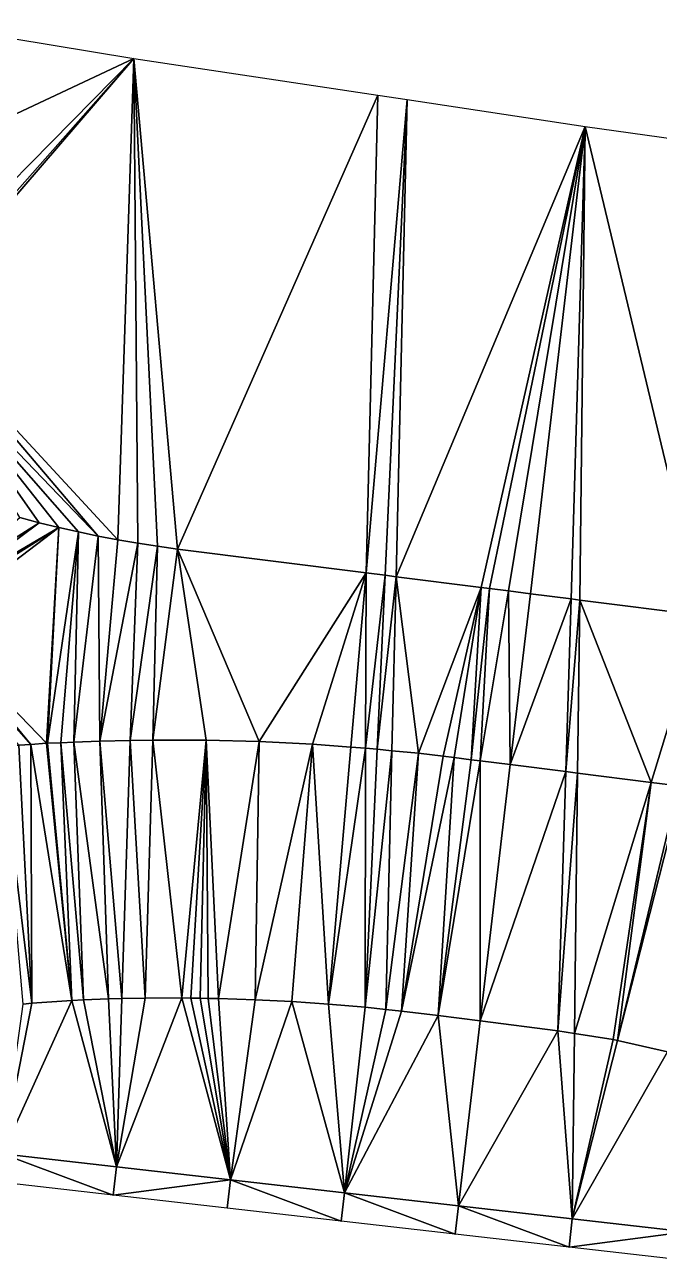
# Model space of a CAD drawing. Header units: millimetres. Extents: x 236046 to 236475, y 140480 to 140633.
# Drawn here: x 236379.35 to 236390.42, y 140518.05 to 140539.6 of the extents above; entities that cross this region are included whole.
import ezdxf

# ---------------------------------------------------------------- set-up
doc = ezdxf.new("R2010")
doc.units = ezdxf.units.MM
doc.layers.add('pas de calque', color=7, linetype='Continuous')

msp = doc.modelspace()

# ---------------------------------------------------------------- linework, layer by layer
at = {"layer": 'pas de calque'}
for points in [[(236381.257, 140539.014, 78.138), (236376.875, 140536.955, 77.977), (236377.699, 140539.603, 77.945), (236381.257, 140539.014, 78.138)], [(236377.306, 140535.003, 78.064), (236376.875, 140536.955, 77.977), (236381.257, 140539.014, 78.138), (236377.306, 140535.003, 78.064)], [(236377.306, 140535.003, 78.064), (236381.257, 140539.014, 78.138), (236377.363, 140534.614, 78.081), (236377.306, 140535.003, 78.064)], [(236377.363, 140534.614, 78.081), (236381.257, 140539.014, 78.138), (236377.377, 140534.508, 78.085), (236377.363, 140534.614, 78.081)], [(236381.257, 140539.014, 78.138), (236380.977, 140530.619, 78.379), (236377.377, 140534.508, 78.085), (236381.257, 140539.014, 78.138)], [(236381.323, 140530.559, 78.396), (236380.977, 140530.619, 78.379), (236381.257, 140539.014, 78.138), (236381.323, 140530.559, 78.396)], [(236381.257, 140539.014, 78.138), (236381.67, 140530.506, 78.414), (236381.323, 140530.559, 78.396), (236381.257, 140539.014, 78.138)], [(236381.67, 140530.506, 78.414), (236381.257, 140539.014, 78.138), (236382.018, 140530.459, 78.432), (236381.67, 140530.506, 78.414)], [(236385.509, 140538.376, 78.367), (236382.018, 140530.459, 78.432), (236381.257, 140539.014, 78.138), (236385.509, 140538.376, 78.367)], [(236385.306, 140530.042, 78.597), (236382.018, 140530.459, 78.432), (236385.509, 140538.376, 78.367), (236385.306, 140530.042, 78.597)], [(236386.024, 140538.298, 78.394), (236385.306, 140530.042, 78.597), (236385.509, 140538.376, 78.367), (236386.024, 140538.298, 78.394)], [(236385.639, 140530, 78.614), (236385.306, 140530.042, 78.597), (236386.024, 140538.298, 78.394), (236385.639, 140530, 78.614)], [(236385.828, 140529.976, 78.624), (236385.639, 140530, 78.614), (236386.024, 140538.298, 78.394), (236385.828, 140529.976, 78.624)], [(236385.828, 140529.976, 78.624), (236386.024, 140538.298, 78.394), (236389.129, 140537.83, 78.562), (236385.828, 140529.976, 78.624)], [(236389.129, 140537.83, 78.562), (236387.313, 140529.787, 78.703), (236385.828, 140529.976, 78.624), (236389.129, 140537.83, 78.562)], [(236387.313, 140529.787, 78.703), (236389.129, 140537.83, 78.562), (236387.456, 140529.769, 78.711), (236387.313, 140529.787, 78.703)], [(236387.456, 140529.769, 78.711), (236389.129, 140537.83, 78.562), (236387.787, 140529.727, 78.731), (236387.456, 140529.769, 78.711)], [(236388.171, 140529.678, 78.754), (236387.787, 140529.727, 78.731), (236389.129, 140537.83, 78.562), (236388.171, 140529.678, 78.754)], [(236388.88, 140529.588, 78.797), (236388.171, 140529.678, 78.754), (236389.129, 140537.83, 78.562), (236388.88, 140529.588, 78.797)], [(236389.129, 140537.83, 78.562), (236389.031, 140529.569, 78.806), (236388.88, 140529.588, 78.797), (236389.129, 140537.83, 78.562)], [(236389.129, 140537.83, 78.562), (236391.165, 140529.299, 78.92), (236389.031, 140529.569, 78.806), (236389.129, 140537.83, 78.562)], [(236391.165, 140529.299, 78.92), (236389.129, 140537.83, 78.562), (236393.577, 140537.206, 78.8), (236391.165, 140529.299, 78.92)], [(236380.633, 140530.684, 78.361), (236377.434, 140534.011, 78.106), (236377.377, 140534.508, 78.085), (236380.633, 140530.684, 78.361)], [(236380.633, 140530.684, 78.361), (236377.377, 140534.508, 78.085), (236380.977, 140530.619, 78.379), (236380.633, 140530.684, 78.361)], [(236379.606, 140530.917, 78.306), (236379.267, 140531.006, 78.288), (236377.434, 140534.011, 78.106), (236379.606, 140530.917, 78.306)], [(236379.947, 140530.833, 78.324), (236379.606, 140530.917, 78.306), (236377.434, 140534.011, 78.106), (236379.947, 140530.833, 78.324)], [(236380.289, 140530.756, 78.343), (236379.947, 140530.833, 78.324), (236377.434, 140534.011, 78.106), (236380.289, 140530.756, 78.343)], [(236377.434, 140534.011, 78.106), (236380.633, 140530.684, 78.361), (236380.289, 140530.756, 78.343), (236377.434, 140534.011, 78.106)], [(236379.606, 140530.917, 78.306), (236379.947, 140530.833, 78.324), (236377.797, 140529.572, 78.261), (236379.606, 140530.917, 78.306)], [(236377.832, 140529.796, 78.256), (236379.606, 140530.917, 78.306), (236377.797, 140529.572, 78.261), (236377.832, 140529.796, 78.256)], [(236379.606, 140530.917, 78.306), (236377.832, 140529.796, 78.256), (236379.267, 140531.006, 78.288), (236379.606, 140530.917, 78.306)], [(236379.947, 140530.833, 78.324), (236379.735, 140527.071, 78.423), (236377.726, 140529.151, 78.269), (236379.947, 140530.833, 78.324)], [(236377.726, 140529.151, 78.269), (236377.782, 140529.473, 78.263), (236379.947, 140530.833, 78.324), (236377.726, 140529.151, 78.269)], [(236379.947, 140530.833, 78.324), (236377.782, 140529.473, 78.263), (236377.786, 140529.497, 78.262), (236379.947, 140530.833, 78.324)], [(236377.786, 140529.497, 78.262), (236377.792, 140529.538, 78.262), (236379.947, 140530.833, 78.324), (236377.786, 140529.497, 78.262)], [(236377.797, 140529.572, 78.261), (236379.947, 140530.833, 78.324), (236377.792, 140529.538, 78.262), (236377.797, 140529.572, 78.261)], [(236379.735, 140527.071, 78.423), (236379.947, 140530.833, 78.324), (236379.751, 140527.071, 78.423), (236379.735, 140527.071, 78.423)], [(236379.751, 140527.071, 78.423), (236379.947, 140530.833, 78.324), (236380.289, 140530.756, 78.343), (236379.751, 140527.071, 78.423)], [(236379.751, 140527.071, 78.423), (236380.289, 140530.756, 78.343), (236379.984, 140527.081, 78.434), (236379.751, 140527.071, 78.423)], [(236380.289, 140530.756, 78.343), (236380.21, 140527.091, 78.444), (236379.984, 140527.081, 78.434), (236380.289, 140530.756, 78.343)], [(236380.21, 140527.091, 78.444), (236380.289, 140530.756, 78.343), (236380.633, 140530.684, 78.361), (236380.21, 140527.091, 78.444)], [(236380.662, 140527.11, 78.465), (236380.21, 140527.091, 78.444), (236380.633, 140530.684, 78.361), (236380.662, 140527.11, 78.465)], [(236380.633, 140530.684, 78.361), (236380.977, 140530.619, 78.379), (236380.662, 140527.11, 78.465), (236380.633, 140530.684, 78.361)], [(236380.977, 140530.619, 78.379), (236381.323, 140530.559, 78.396), (236380.662, 140527.11, 78.465), (236380.977, 140530.619, 78.379)], [(236381.194, 140527.12, 78.489), (236380.662, 140527.11, 78.465), (236381.323, 140530.559, 78.396), (236381.194, 140527.12, 78.489)], [(236381.323, 140530.559, 78.396), (236381.67, 140530.506, 78.414), (236381.194, 140527.12, 78.489), (236381.323, 140530.559, 78.396)], [(236381.194, 140527.12, 78.489), (236381.67, 140530.506, 78.414), (236381.589, 140527.128, 78.507), (236381.194, 140527.12, 78.489)], [(236381.67, 140530.506, 78.414), (236382.018, 140530.459, 78.432), (236381.589, 140527.128, 78.507), (236381.67, 140530.506, 78.414)], [(236382.517, 140527.125, 78.551), (236381.589, 140527.128, 78.507), (236382.018, 140530.459, 78.432), (236382.517, 140527.125, 78.551)], [(236382.018, 140530.459, 78.432), (236383.444, 140527.1, 78.595), (236382.517, 140527.125, 78.551), (236382.018, 140530.459, 78.432)], [(236385.306, 140530.042, 78.597), (236383.444, 140527.1, 78.595), (236382.018, 140530.459, 78.432), (236385.306, 140530.042, 78.597)], [(236385.306, 140530.042, 78.597), (236384.37, 140527.053, 78.639), (236383.444, 140527.1, 78.595), (236385.306, 140530.042, 78.597)], [(236385.306, 140530.042, 78.597), (236385.041, 140527.004, 78.672), (236384.37, 140527.053, 78.639), (236385.306, 140530.042, 78.597)], [(236385.041, 140527.004, 78.672), (236385.306, 140530.042, 78.597), (236385.295, 140526.985, 78.684), (236385.041, 140527.004, 78.672)], [(236385.295, 140526.985, 78.684), (236385.306, 140530.042, 78.597), (236385.639, 140530, 78.614), (236385.295, 140526.985, 78.684)], [(236385.639, 140530, 78.614), (236385.498, 140526.966, 78.695), (236385.295, 140526.985, 78.684), (236385.639, 140530, 78.614)], [(236385.498, 140526.966, 78.695), (236385.639, 140530, 78.614), (236385.828, 140529.976, 78.624), (236385.498, 140526.966, 78.695)], [(236385.828, 140529.976, 78.624), (236385.757, 140526.941, 78.707), (236385.498, 140526.966, 78.695), (236385.828, 140529.976, 78.624)], [(236385.757, 140526.941, 78.707), (236385.828, 140529.976, 78.624), (236386.218, 140526.896, 78.732), (236385.757, 140526.941, 78.707)], [(236386.218, 140526.896, 78.732), (236385.828, 140529.976, 78.624), (236387.313, 140529.787, 78.703), (236386.218, 140526.896, 78.732)], [(236387.313, 140529.787, 78.703), (236386.648, 140526.844, 78.754), (236386.218, 140526.896, 78.732), (236387.313, 140529.787, 78.703)], [(236386.844, 140526.821, 78.766), (236386.648, 140526.844, 78.754), (236387.313, 140529.787, 78.703), (236386.844, 140526.821, 78.766)], [(236387.139, 140526.785, 78.784), (236386.844, 140526.821, 78.766), (236387.313, 140529.787, 78.703), (236387.139, 140526.785, 78.784)], [(236387.313, 140529.787, 78.703), (236387.456, 140529.769, 78.711), (236387.139, 140526.785, 78.784), (236387.313, 140529.787, 78.703)], [(236387.297, 140526.765, 78.793), (236387.139, 140526.785, 78.784), (236387.456, 140529.769, 78.711), (236387.297, 140526.765, 78.793)], [(236387.787, 140529.727, 78.731), (236387.297, 140526.765, 78.793), (236387.456, 140529.769, 78.711), (236387.787, 140529.727, 78.731)], [(236387.297, 140526.765, 78.793), (236387.787, 140529.727, 78.731), (236387.821, 140526.699, 78.825), (236387.297, 140526.765, 78.793)], [(236388.171, 140529.678, 78.754), (236387.821, 140526.699, 78.825), (236387.787, 140529.727, 78.731), (236388.171, 140529.678, 78.754)], [(236388.88, 140529.588, 78.797), (236387.821, 140526.699, 78.825), (236388.171, 140529.678, 78.754), (236388.88, 140529.588, 78.797)], [(236388.788, 140526.576, 78.883), (236387.821, 140526.699, 78.825), (236388.88, 140529.588, 78.797), (236388.788, 140526.576, 78.883)], [(236388.88, 140529.588, 78.797), (236389.031, 140529.569, 78.806), (236388.788, 140526.576, 78.883), (236388.88, 140529.588, 78.797)], [(236388.788, 140526.576, 78.883), (236389.031, 140529.569, 78.806), (236388.995, 140526.55, 78.896), (236388.788, 140526.576, 78.883)], [(236389.031, 140529.569, 78.806), (236390.276, 140526.387, 78.964), (236388.995, 140526.55, 78.896), (236389.031, 140529.569, 78.806)], [(236391.165, 140529.299, 78.92), (236390.276, 140526.387, 78.964), (236389.031, 140529.569, 78.806), (236391.165, 140529.299, 78.92)], [(236377.726, 140529.151, 78.269), (236379.46, 140527.052, 78.41), (236377.706, 140529.049, 78.271), (236377.726, 140529.151, 78.269)], [(236379.46, 140527.052, 78.41), (236377.726, 140529.151, 78.269), (236379.735, 140527.071, 78.423), (236379.46, 140527.052, 78.41)], [(236391.165, 140529.299, 78.92), (236390.758, 140526.326, 78.99), (236390.276, 140526.387, 78.964), (236391.165, 140529.299, 78.92)], [(236377.706, 140529.049, 78.271), (236379.46, 140527.052, 78.41), (236377.697, 140529.005, 78.271), (236377.706, 140529.049, 78.271)], [(236379.249, 140527.038, 78.4), (236377.697, 140529.005, 78.271), (236379.46, 140527.052, 78.41), (236379.249, 140527.038, 78.4)], [(236378.937, 140527.018, 78.385), (236379.249, 140527.038, 78.4), (236379.476, 140522.537, 78.511), (236378.937, 140527.018, 78.385)], [(236378.937, 140527.018, 78.385), (236379.476, 140522.537, 78.511), (236379.327, 140522.519, 78.503), (236378.937, 140527.018, 78.385)], [(236379.249, 140527.038, 78.4), (236379.46, 140527.052, 78.41), (236379.476, 140522.537, 78.511), (236379.249, 140527.038, 78.4)], [(236379.735, 140527.071, 78.423), (236380.176, 140522.587, 78.551), (236379.46, 140527.052, 78.41), (236379.735, 140527.071, 78.423)], [(236380.176, 140522.587, 78.551), (236379.476, 140522.537, 78.511), (236379.46, 140527.052, 78.41), (236380.176, 140522.587, 78.551)], [(236379.751, 140527.071, 78.423), (236380.176, 140522.587, 78.551), (236379.735, 140527.071, 78.423), (236379.751, 140527.071, 78.423)], [(236379.751, 140527.071, 78.423), (236379.984, 140527.081, 78.434), (236380.176, 140522.587, 78.551), (236379.751, 140527.071, 78.423)], [(236380.21, 140527.091, 78.444), (236380.377, 140522.595, 78.562), (236379.984, 140527.081, 78.434), (236380.21, 140527.091, 78.444)], [(236380.176, 140522.587, 78.551), (236379.984, 140527.081, 78.434), (236380.377, 140522.595, 78.562), (236380.176, 140522.587, 78.551)], [(236380.815, 140522.613, 78.584), (236380.21, 140527.091, 78.444), (236380.662, 140527.11, 78.465), (236380.815, 140522.613, 78.584)], [(236380.377, 140522.595, 78.562), (236380.21, 140527.091, 78.444), (236380.815, 140522.613, 78.584), (236380.377, 140522.595, 78.562)], [(236380.662, 140527.11, 78.465), (236381.194, 140527.12, 78.489), (236381.046, 140522.618, 78.596), (236380.662, 140527.11, 78.465)], [(236380.815, 140522.613, 78.584), (236380.662, 140527.11, 78.465), (236381.046, 140522.618, 78.596), (236380.815, 140522.613, 78.584)], [(236381.046, 140522.618, 78.596), (236381.194, 140527.12, 78.489), (236381.455, 140522.627, 78.619), (236381.046, 140522.618, 78.596)], [(236381.589, 140527.128, 78.507), (236381.455, 140522.627, 78.619), (236381.194, 140527.12, 78.489), (236381.589, 140527.128, 78.507)], [(236382.095, 140522.629, 78.656), (236381.455, 140522.627, 78.619), (236381.589, 140527.128, 78.507), (236382.095, 140522.629, 78.656)], [(236382.517, 140527.125, 78.551), (236382.095, 140522.629, 78.656), (236381.589, 140527.128, 78.507), (236382.517, 140527.125, 78.551)], [(236382.095, 140522.629, 78.656), (236382.517, 140527.125, 78.551), (236382.251, 140522.627, 78.665), (236382.095, 140522.629, 78.656)], [(236382.251, 140522.627, 78.665), (236382.517, 140527.125, 78.551), (236382.41, 140522.624, 78.673), (236382.251, 140522.627, 78.665)], [(236382.551, 140522.622, 78.68), (236382.41, 140522.624, 78.673), (236382.517, 140527.125, 78.551), (236382.551, 140522.622, 78.68)], [(236382.517, 140527.125, 78.551), (236382.735, 140522.62, 78.689), (236382.551, 140522.622, 78.68), (236382.517, 140527.125, 78.551)], [(236382.517, 140527.125, 78.551), (236383.444, 140527.1, 78.595), (236382.735, 140522.62, 78.689), (236382.517, 140527.125, 78.551)], [(236383.444, 140527.1, 78.595), (236383.374, 140522.599, 78.72), (236382.735, 140522.62, 78.689), (236383.444, 140527.1, 78.595)], [(236383.444, 140527.1, 78.595), (236384.37, 140527.053, 78.639), (236383.374, 140522.599, 78.72), (236383.444, 140527.1, 78.595)], [(236384.37, 140527.053, 78.639), (236384.013, 140522.567, 78.751), (236383.374, 140522.599, 78.72), (236384.37, 140527.053, 78.639)], [(236384.013, 140522.567, 78.751), (236384.37, 140527.053, 78.639), (236384.652, 140522.523, 78.782), (236384.013, 140522.567, 78.751)], [(236384.652, 140522.523, 78.782), (236384.37, 140527.053, 78.639), (236385.041, 140527.004, 78.672), (236384.652, 140522.523, 78.782)], [(236385.041, 140527.004, 78.672), (236385.295, 140526.985, 78.684), (236384.652, 140522.523, 78.782), (236385.041, 140527.004, 78.672)], [(236384.652, 140522.523, 78.782), (236385.295, 140526.985, 78.684), (236385.289, 140522.468, 78.814), (236384.652, 140522.523, 78.782)], [(236385.295, 140526.985, 78.684), (236385.498, 140526.966, 78.695), (236385.289, 140522.468, 78.814), (236385.295, 140526.985, 78.684)], [(236385.498, 140526.966, 78.695), (236385.757, 140526.941, 78.707), (236385.289, 140522.468, 78.814), (236385.498, 140526.966, 78.695)], [(236385.757, 140526.941, 78.707), (236385.651, 140522.43, 78.832), (236385.289, 140522.468, 78.814), (236385.757, 140526.941, 78.707)], [(236386.218, 140526.896, 78.732), (236385.651, 140522.43, 78.832), (236385.757, 140526.941, 78.707), (236386.218, 140526.896, 78.732)], [(236385.651, 140522.43, 78.832), (236386.218, 140526.896, 78.732), (236385.926, 140522.401, 78.848), (236385.651, 140522.43, 78.832)], [(236386.648, 140526.844, 78.754), (236385.926, 140522.401, 78.848), (236386.218, 140526.896, 78.732), (236386.648, 140526.844, 78.754)], [(236385.926, 140522.401, 78.848), (236386.648, 140526.844, 78.754), (236386.844, 140526.821, 78.766), (236385.926, 140522.401, 78.848)], [(236385.926, 140522.401, 78.848), (236386.844, 140526.821, 78.766), (236386.561, 140522.322, 78.886), (236385.926, 140522.401, 78.848)], [(236386.844, 140526.821, 78.766), (236387.139, 140526.785, 78.784), (236386.561, 140522.322, 78.886), (236386.844, 140526.821, 78.766)], [(236386.561, 140522.322, 78.886), (236387.139, 140526.785, 78.784), (236387.297, 140526.765, 78.793), (236386.561, 140522.322, 78.886)], [(236387.297, 140526.765, 78.793), (236387.295, 140522.229, 78.931), (236386.561, 140522.322, 78.886), (236387.297, 140526.765, 78.793)], [(236387.821, 140526.699, 78.825), (236387.295, 140522.229, 78.931), (236387.297, 140526.765, 78.793), (236387.821, 140526.699, 78.825)], [(236388.788, 140526.576, 78.883), (236387.295, 140522.229, 78.931), (236387.821, 140526.699, 78.825), (236388.788, 140526.576, 78.883)], [(236387.295, 140522.229, 78.931), (236388.788, 140526.576, 78.883), (236388.651, 140522.057, 79.013), (236387.295, 140522.229, 78.931)], [(236388.788, 140526.576, 78.883), (236388.995, 140526.55, 78.896), (236388.651, 140522.057, 79.013), (236388.788, 140526.576, 78.883)], [(236388.995, 140526.55, 78.896), (236388.941, 140522.011, 79.03), (236388.651, 140522.057, 79.013), (236388.995, 140526.55, 78.896)], [(236388.995, 140526.55, 78.896), (236390.276, 140526.387, 78.964), (236388.941, 140522.011, 79.03), (236388.995, 140526.55, 78.896)], [(236388.941, 140522.011, 79.03), (236390.276, 140526.387, 78.964), (236389.613, 140521.904, 79.067), (236388.941, 140522.011, 79.03)], [(236389.613, 140521.904, 79.067), (236390.276, 140526.387, 78.964), (236389.691, 140521.886, 79.071), (236389.613, 140521.904, 79.067)], [(236390.276, 140526.387, 78.964), (236390.758, 140526.326, 78.99), (236389.691, 140521.886, 79.071), (236390.276, 140526.387, 78.964)], [(236390.816, 140526.319, 78.993), (236389.691, 140521.886, 79.071), (236390.758, 140526.326, 78.99), (236390.816, 140526.319, 78.993)], [(236390.816, 140526.319, 78.993), (236390.562, 140521.688, 79.127), (236389.691, 140521.886, 79.071), (236390.816, 140526.319, 78.993)], [(236380.176, 140522.587, 78.551), (236380.955, 140519.686, 78.649), (236378.968, 140519.913, 78.53), (236380.176, 140522.587, 78.551)], [(236380.176, 140522.587, 78.551), (236378.968, 140519.913, 78.53), (236379.476, 140522.537, 78.511), (236380.176, 140522.587, 78.551)], [(236379.476, 140522.537, 78.511), (236378.968, 140519.913, 78.53), (236379.327, 140522.519, 78.503), (236379.476, 140522.537, 78.511)], [(236380.955, 140519.686, 78.649), (236380.176, 140522.587, 78.551), (236380.377, 140522.595, 78.562), (236380.955, 140519.686, 78.649)], [(236380.377, 140522.595, 78.562), (236380.815, 140522.613, 78.584), (236380.955, 140519.686, 78.649), (236380.377, 140522.595, 78.562)], [(236380.955, 140519.686, 78.649), (236380.815, 140522.613, 78.584), (236381.046, 140522.618, 78.596), (236380.955, 140519.686, 78.649)], [(236380.955, 140519.686, 78.649), (236382.095, 140522.629, 78.656), (236382.942, 140519.459, 78.769), (236380.955, 140519.686, 78.649)], [(236381.455, 140522.627, 78.619), (236382.095, 140522.629, 78.656), (236380.955, 140519.686, 78.649), (236381.455, 140522.627, 78.619)], [(236381.046, 140522.618, 78.596), (236381.455, 140522.627, 78.619), (236380.955, 140519.686, 78.649), (236381.046, 140522.618, 78.596)], [(236382.942, 140519.459, 78.769), (236382.095, 140522.629, 78.656), (236382.251, 140522.627, 78.665), (236382.942, 140519.459, 78.769)], [(236382.942, 140519.459, 78.769), (236382.251, 140522.627, 78.665), (236382.41, 140522.624, 78.673), (236382.942, 140519.459, 78.769)], [(236382.41, 140522.624, 78.673), (236382.551, 140522.622, 78.68), (236382.942, 140519.459, 78.769), (236382.41, 140522.624, 78.673)], [(236382.735, 140522.62, 78.689), (236382.942, 140519.459, 78.769), (236382.551, 140522.622, 78.68), (236382.735, 140522.62, 78.689)], [(236383.374, 140522.599, 78.72), (236382.942, 140519.459, 78.769), (236382.735, 140522.62, 78.689), (236383.374, 140522.599, 78.72)], [(236382.942, 140519.459, 78.769), (236383.374, 140522.599, 78.72), (236384.013, 140522.567, 78.751), (236382.942, 140519.459, 78.769)], [(236384.013, 140522.567, 78.751), (236384.929, 140519.232, 78.888), (236382.942, 140519.459, 78.769), (236384.013, 140522.567, 78.751)], [(236384.652, 140522.523, 78.782), (236384.929, 140519.232, 78.888), (236384.013, 140522.567, 78.751), (236384.652, 140522.523, 78.782)], [(236385.289, 140522.468, 78.814), (236384.929, 140519.232, 78.888), (236384.652, 140522.523, 78.782), (236385.289, 140522.468, 78.814)], [(236384.929, 140519.232, 78.888), (236385.289, 140522.468, 78.814), (236385.651, 140522.43, 78.832), (236384.929, 140519.232, 78.888)], [(236385.926, 140522.401, 78.848), (236384.929, 140519.232, 78.888), (236385.651, 140522.43, 78.832), (236385.926, 140522.401, 78.848)], [(236386.561, 140522.322, 78.886), (236384.929, 140519.232, 78.888), (236385.926, 140522.401, 78.848), (236386.561, 140522.322, 78.886)], [(236384.929, 140519.232, 78.888), (236386.561, 140522.322, 78.886), (236386.916, 140519.005, 79.007), (236384.929, 140519.232, 78.888)], [(236387.295, 140522.229, 78.931), (236386.916, 140519.005, 79.007), (236386.561, 140522.322, 78.886), (236387.295, 140522.229, 78.931)], [(236388.651, 140522.057, 79.013), (236386.916, 140519.005, 79.007), (236387.295, 140522.229, 78.931), (236388.651, 140522.057, 79.013)], [(236386.916, 140519.005, 79.007), (236388.651, 140522.057, 79.013), (236388.903, 140518.778, 79.126), (236386.916, 140519.005, 79.007)], [(236388.941, 140522.011, 79.03), (236388.903, 140518.778, 79.126), (236388.651, 140522.057, 79.013), (236388.941, 140522.011, 79.03)], [(236388.941, 140522.011, 79.03), (236389.613, 140521.904, 79.067), (236388.903, 140518.778, 79.126), (236388.941, 140522.011, 79.03)], [(236389.691, 140521.886, 79.071), (236388.903, 140518.778, 79.126), (236389.613, 140521.904, 79.067), (236389.691, 140521.886, 79.071)], [(236389.691, 140521.886, 79.071), (236390.562, 140521.688, 79.127), (236388.903, 140518.778, 79.126), (236389.691, 140521.886, 79.071)], [(236388.903, 140518.778, 79.126), (236390.562, 140521.688, 79.127), (236390.89, 140518.551, 79.245), (236388.903, 140518.778, 79.126)], [(236378.911, 140519.416, 78.53), (236378.968, 140519.913, 78.53), (236380.898, 140519.189, 78.649), (236378.911, 140519.416, 78.53)], [(236378.968, 140519.913, 78.53), (236380.955, 140519.686, 78.649), (236380.898, 140519.189, 78.649), (236378.968, 140519.913, 78.53)], [(236380.955, 140519.686, 78.649), (236382.942, 140519.459, 78.769), (236380.898, 140519.189, 78.649), (236380.955, 140519.686, 78.649)], [(236382.885, 140518.962, 78.769), (236380.898, 140519.189, 78.649), (236382.942, 140519.459, 78.769), (236382.885, 140518.962, 78.769)], [(236384.872, 140518.735, 78.888), (236382.885, 140518.962, 78.769), (236382.942, 140519.459, 78.769), (236384.872, 140518.735, 78.888)], [(236382.942, 140519.459, 78.769), (236384.929, 140519.232, 78.888), (236384.872, 140518.735, 78.888), (236382.942, 140519.459, 78.769)], [(236384.872, 140518.735, 78.888), (236384.929, 140519.232, 78.888), (236386.859, 140518.508, 79.007), (236384.872, 140518.735, 78.888)], [(236386.859, 140518.508, 79.007), (236384.929, 140519.232, 78.888), (236386.916, 140519.005, 79.007), (236386.859, 140518.508, 79.007)], [(236386.916, 140519.005, 79.007), (236388.846, 140518.281, 79.126), (236386.859, 140518.508, 79.007), (236386.916, 140519.005, 79.007)], [(236388.903, 140518.778, 79.126), (236388.846, 140518.281, 79.126), (236386.916, 140519.005, 79.007), (236388.903, 140518.778, 79.126)], [(236390.89, 140518.551, 79.245), (236388.846, 140518.281, 79.126), (236388.903, 140518.778, 79.126), (236390.89, 140518.551, 79.245)], [(236390.833, 140518.054, 79.245), (236388.846, 140518.281, 79.126), (236390.89, 140518.551, 79.245), (236390.833, 140518.054, 79.245)]]:
    msp.add_3dface(points, dxfattribs=at)

doc.saveas('drawing.dxf')
